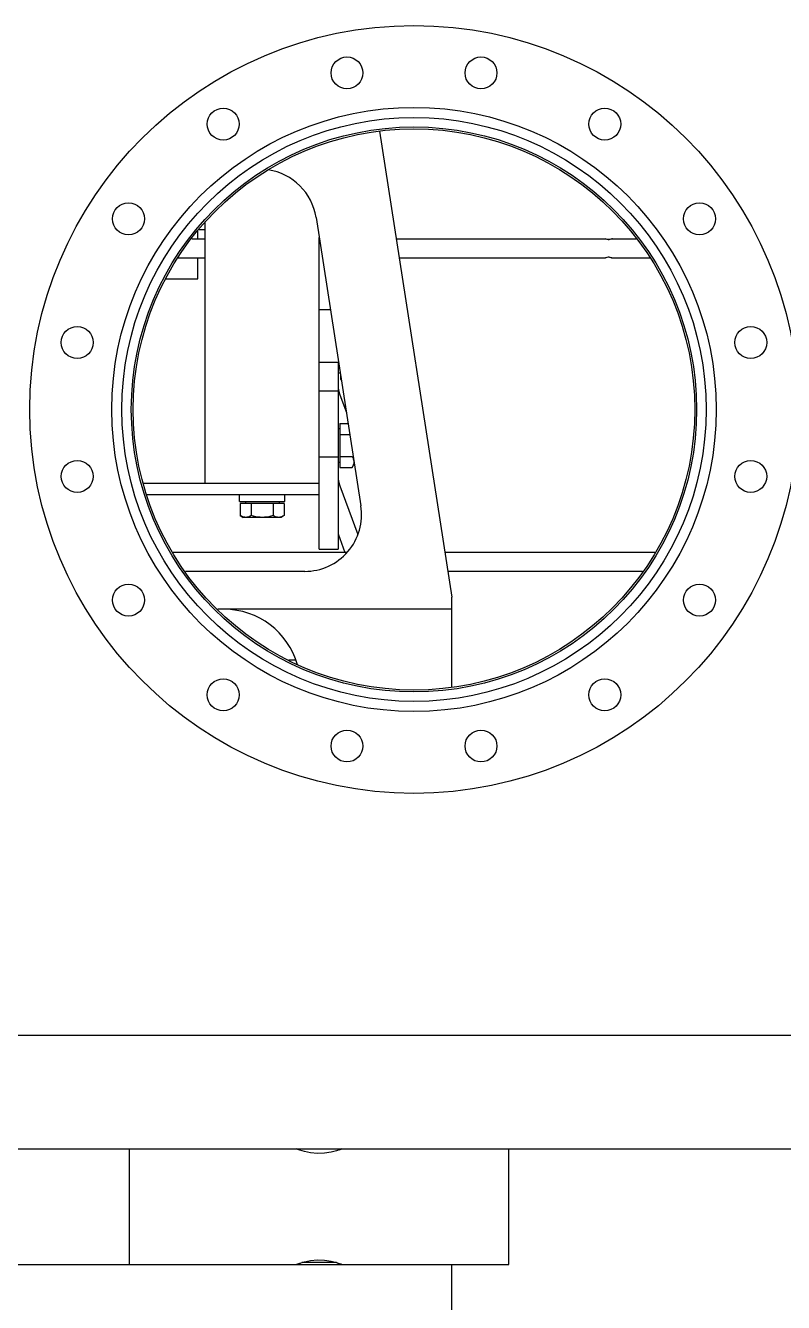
# Model space of a CAD drawing. Extents: x -50 to 48714, y -13211 to 6743.
# Drawn here: x 17138.6 to 17338.4, y -8213.1 to -7876.3 of the extents above; entities that cross this region are included whole.
import ezdxf

# ---------------------------------------------------------------- set-up
doc = ezdxf.new("R2010")
doc.units = 0
doc.header["$LTSCALE"] = 50
doc.layers.get('0').update_dxf_attribs({"linetype": 'CONTINUOUS'})
doc.layers.add('TEXT', color=2, linetype='CONTINUOUS')
doc.styles.add('STANDARD_H15', font='isocp.shx', dxfattribs={"height": 15})

# ---------------------------------------------------------------- blocks, each defined once
blk = doc.blocks.new('SMAB_S')
for p, q in [((231.89, -127.15), (251, -250)), ((186, -220), (186, -151.11)), ((215.18, -149.86), (227.01, -225.9)), ((184, -155.5), (184, -153.48)), ((184.33, -153.03), (186, -153.03)), ((182.48, -155.5), (186, -155.5)), ((216, -237.35), (216, -155.12)), ((236.3, -155.5), (291.46, -155.5)), ((291.45, -155.5), (291.46, -155.5)), ((293.06, -155.6), (292.71, -155.68)), ((293.07, -155.5), (293.07, -155.5)), ((293.07, -155.5), (299.52, -155.5)), ((178.74, -160.5), (186, -160.5)), ((184, -166.03), (184, -160.5)), ((237.08, -160.5), (291.46, -160.5)), ((291.46, -160.5), (291.45, -160.5)), ((291.95, -160.32), (292.32, -160.29)), ((293.07, -160.5), (303.26, -160.5)), ((293.07, -160.5), (293.07, -160.5)), ((175.72, -166.03), (184, -166.03)), ((218.98, -174.27), (216, -174.27)), ((221, -188.08), (216, -188.08)), ((221, -188.08), (221, -195.63)), ((221, -190.87), (221.56, -190.87)), ((221.6, -191.12), (221.6, -192.57)), ((221.6, -192.57), (221.83, -192.57)), ((216, -195.63), (221, -195.63)), ((221, -195.63), (221, -237.35)), ((221.47, -196.6), (223.18, -201.27)), ((221.5, -204.23), (223.64, -204.23)), ((221.5, -204.23), (221.5, -215.77)), ((221, -205.56), (221.5, -205.56)), ((221.5, -207.11), (224.09, -207.11)), ((216, -212.95), (221, -212.95)), ((221, -214.44), (221.5, -214.44)), ((221.5, -212.89), (224.7, -212.89)), ((224.7, -215.77), (225.15, -215)), ((225.15, -214.33), (225.15, -215)), ((221.5, -215.77), (224.7, -215.77)), ((216, -220), (169.7, -220)), ((221.47, -220.62), (226.19, -233.49)), ((216, -223), (170.61, -223)), ((195, -224.8), (195, -223)), ((195, -224.8), (207, -224.8)), ((206.77, -225.3), (195.23, -225.3)), ((195.23, -225.3), (195.23, -228.5)), ((196.56, -224.8), (196.56, -225.3)), ((198.11, -225.3), (198.11, -228.5)), ((203.89, -225.3), (203.89, -228.5)), ((205.44, -224.8), (205.44, -225.3)), ((206.77, -225.3), (206.77, -228.5)), ((207, -224.8), (207, -223)), ((195.23, -228.5), (196, -228.95)), ((206, -228.95), (196, -228.95)), ((206.77, -228.5), (206, -228.95)), ((221, -233.3), (222.8, -238.2)), ((223.23, -238.2), (177.49, -238.2)), ((216, -237.35), (221, -237.35)), ((304.51, -238.2), (249.16, -238.2)), ((212.19, -243.21), (180.77, -243.21)), ((301.24, -243.2), (249.94, -243.2)), ((251, -273.78), (251, -250)), ((251, -253.21), (189.32, -253.21)), ((209.84, -266.6), (208.04, -266.6)), ((-339, -365.5), (341, -365.5)), ((-339, -395.5), (341, -395.5)), ((166, -426), (166, -395.5)), ((210, -395.5), (210.01, -395.51)), ((210.18, -395.57), (210, -395.5)), ((210.01, -395.51), (210.25, -395.59)), ((210.91, -395.84), (210.18, -395.57)), ((212.14, -396.21), (210.91, -395.84)), ((211, -395.86), (211, -395.5)), ((220.59, -396), (219.16, -396.38)), ((221.56, -395.67), (220.59, -396)), ((221, -395.86), (221, -395.5)), ((221.41, -395.72), (221.82, -395.57)), ((221.99, -395.51), (221.56, -395.67)), ((221.82, -395.57), (222, -395.5)), ((222, -395.5), (221.99, -395.51)), ((266, -426), (266, -395.5)), ((-249, -426), (266, -426)), ((210, -426), (210.18, -425.93)), ((210.18, -425.93), (210.91, -425.67)), ((210.91, -425.67), (212.14, -425.29)), ((211, -426), (211, -425.64)), ((220.55, -425.5), (211.45, -425.5)), ((219.14, -425.12), (220.58, -425.5)), ((220.58, -425.5), (221.56, -425.83)), ((221, -426), (221, -425.64)), ((251, -446), (251, -426))]:
    blk.add_line(p, q)
for points in [[(291.95, -155.68), (291.66, -155.6), (291.48, -155.53), (291.45, -155.5)], [(291.46, -155.5), (291.58, -155.53), (291.84, -155.6)], [(291.84, -155.6), (292.19, -155.68), (292.45, -155.7)], [(292.71, -155.68), (292.32, -155.71), (291.95, -155.68)], [(292.35, -155.68), (292.69, -155.6), (292.95, -155.53), (293.07, -155.5)], [(293.07, -155.5), (293.03, -155.53), (292.86, -155.6), (292.56, -155.68)], [(293.44, -155.5), (293.31, -155.53), (293.06, -155.6)], [(291.45, -160.5), (291.48, -160.47), (291.66, -160.4), (291.95, -160.32)], [(291.84, -160.4), (291.58, -160.47), (291.46, -160.5)], [(292.45, -160.3), (292.19, -160.32), (291.84, -160.4)], [(292.32, -160.29), (292.71, -160.32), (293.06, -160.4)], [(293.07, -160.5), (292.95, -160.47), (292.69, -160.4), (292.35, -160.32)], [(292.56, -160.32), (292.86, -160.4), (293.03, -160.47), (293.07, -160.5)], [(293.06, -160.4), (293.31, -160.47), (293.44, -160.5)], [(221, -194.03), (221.05, -194.89), (221.21, -195.75), (221.47, -196.6)], [(224.7, -212.89), (224.86, -213.19), (224.99, -213.48), (225.08, -213.76), (225.13, -214.05), (225.15, -214.33)], [(225.15, -214.33), (225.13, -214.61), (225.08, -214.9), (224.99, -215.18), (224.86, -215.47), (224.7, -215.77)], [(221, -218.04), (221.05, -218.91), (221.21, -219.77), (221.47, -220.62)], [(196.67, -228.95), (196.39, -228.93), (196.1, -228.88), (195.82, -228.79), (195.53, -228.66), (195.23, -228.5)], [(198.11, -228.5), (197.81, -228.66), (197.52, -228.79), (197.24, -228.88), (196.95, -228.93), (196.67, -228.95)], [(201, -228.95), (200.43, -228.93), (199.86, -228.88), (199.29, -228.79), (198.71, -228.66), (198.11, -228.5)], [(203.89, -228.5), (203.29, -228.66), (202.71, -228.79), (202.13, -228.88), (201.56, -228.93), (201, -228.95)], [(205.33, -228.95), (205.05, -228.93), (204.76, -228.88), (204.48, -228.79), (204.19, -228.66), (203.89, -228.5)], [(206.77, -228.5), (206.47, -228.66), (206.18, -228.79), (205.9, -228.88), (205.61, -228.93), (205.33, -228.95)], [(219.16, -396.38), (217.42, -396.66), (215.56, -396.72), (213.74, -396.55), (212.14, -396.21)], [(210.25, -425.91), (210.01, -425.99), (210, -426)], [(212.14, -425.29), (213.75, -424.95), (215.55, -424.78), (217.39, -424.84), (219.14, -425.12)], [(221.56, -425.83), (221.99, -425.99), (222, -426)], [(222, -426), (221.82, -425.93), (221.75, -425.91)]]:
    blk.add_lwpolyline(points)
for centre, radius in [((241, -200.5), 101.25), ((223.34, -111.74), 4.2), ((258.66, -111.74), 4.2), ((241, -200.5), 79.65), ((190.72, -125.25), 4.2), ((291.28, -125.25), 4.2), ((241, -200.5), 77), ((241, -200.5), 74.5), ((241, -200.5), 74), ((165.75, -150.22), 4.2), ((316.25, -150.22), 4.2), ((152.24, -182.84), 4.2), ((329.76, -182.84), 4.2), ((152.24, -218.16), 4.2), ((329.76, -218.16), 4.2), ((165.75, -250.78), 4.2), ((316.25, -250.78), 4.2), ((190.72, -275.75), 4.2), ((291.28, -275.75), 4.2), ((223.34, -289.26), 4.2), ((258.66, -289.26), 4.2)]:
    blk.add_circle(centre, radius)
for centre, radius, start, end in [((200.36, -152.16), 15, 8.8418, 81.5379), ((212.19, -228.21), 15, 270, 8.8418), ((191, -273.21), 20, 15.5267, 90)]:
    blk.add_arc(centre, radius, start, end)
at = {"layer": 'TEXT', "style": 'STANDARD_H15', "flags": 1}
for tag, p in [('ID', (-456.04, -473.35)), ('BEZ', (-456.04, -501.85)), ('KURZBEZ', (-456.04, -530.35)), ('SPARTE', (-456.04, -558.85)), ('FIRMA', (-456.04, -587.35)), ('PREIS', (-456.04, -615.85)), ('AUSSCHR', (-456.04, -644.35)), ('BEST', (-456.04, -672.85)), ('LIEFER', (-456.04, -701.35)), ('STATUS', (-456.04, -729.85)), ('BEMERK', (-456.04, -758.35))]:
    blk.add_attdef(tag, p, '', height=15, dxfattribs=at)

msp = doc.modelspace()

# ---------------------------------------------------------------- block references
msp.add_blockref('SMAB_S', (17000, -7777.09))

doc.saveas('drawing.dxf')
